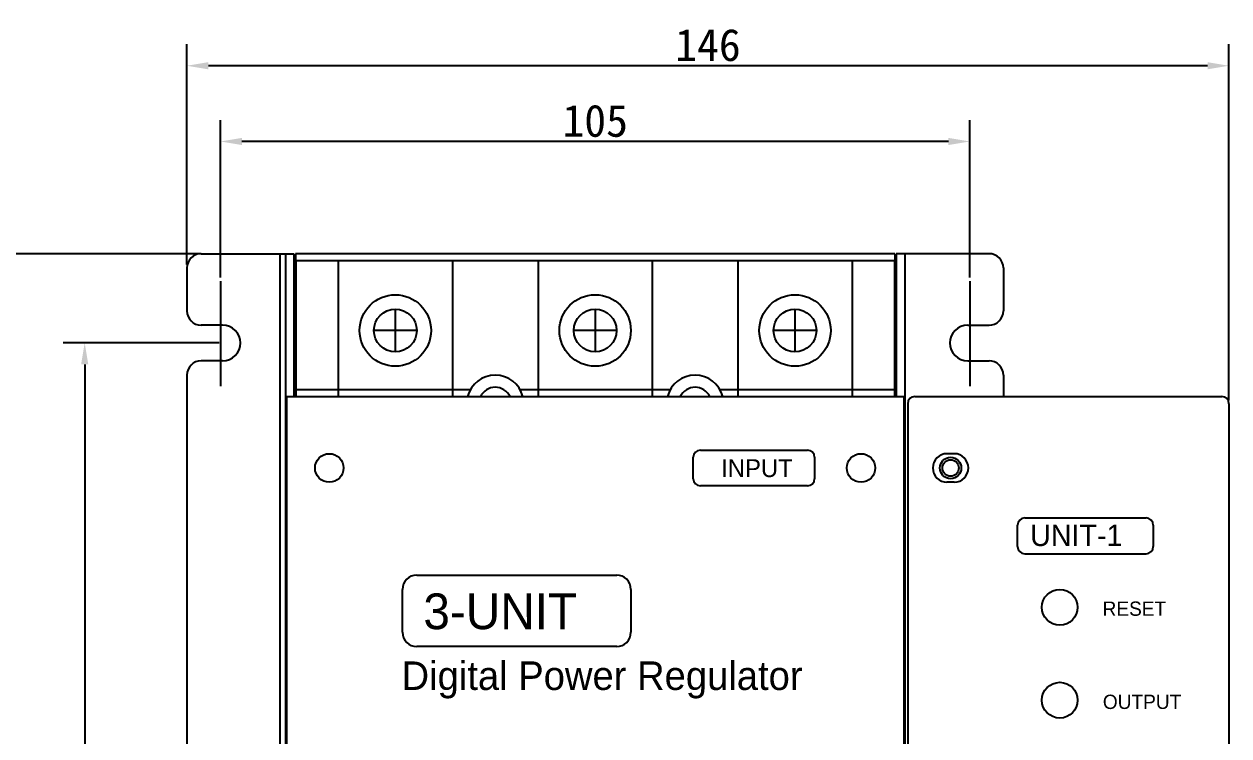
# Model space of a CAD drawing. Header units: millimetres. Extents: x 509 to 2635, y 363 to 1089.
# Drawn here: x 601.6 to 770.4, y 743.4 to 843.1 of the extents above; entities that cross this region are included whole.
import ezdxf

# ---------------------------------------------------------------- set-up
doc = ezdxf.new("R2010")
doc.units = ezdxf.units.MM
doc.dimstyles.new('ISO-25', dxfattribs={"dimtxt": 4.5, "dimasz": 3, "dimexe": 3, "dimexo": 0.5, "dimtad": 1, "dimtxsty": 'Standard', "dimcen": 2.5, "dimclrd": 6, "dimclre": 6, "dimclrt": 1, "dimadec": 0, "dimazin": 0, "dimtfac": 1, "dimtmove": 0, "dimatfit": 3, "dimfxl": 3, "dimarcsym": 0})

# ---------------------------------------------------------------- blocks, each defined once
blk = doc.blocks.new('*D2')
at = {"color": 6, "lineweight": -2, "transparency": 16777216}
for p, q in [((628.91, 798.44), (607.08, 798.44)), ((610.08, 795.44), (610.08, 601.44)), ((628.91, 598.44), (607.08, 598.44))]:
    blk.add_line(p, q, dxfattribs=at)
at = {"color": 6, "transparency": 16777216}
for points in [[(609.58, 795.44), (610.58, 795.44), (610.08, 798.44)], [(609.58, 601.44), (610.58, 601.44), (610.08, 598.44)]]:
    blk.add_solid(points, dxfattribs=at)
at = {"layer": 'Defpoints', "color": 0, "transparency": 16777216}
for p in [(629.41, 798.44), (610.08, 598.44), (629.41, 598.44)]:
    blk.add_point(p, dxfattribs=at)
at = {"color": 1, "transparency": 16777216, "insert": (607.21, 698.44), "char_height": 4.5, "attachment_point": 5, "rotation": 90}
blk.add_mtext('200', dxfattribs=at)
blk = doc.blocks.new('*D3')
at = {"color": 6, "lineweight": -2, "transparency": 16777216}
for p, q in [((629.11, 807.59), (629.11, 829.65)), ((734.11, 807.59), (734.11, 829.65)), ((731.11, 826.65), (632.11, 826.65))]:
    blk.add_line(p, q, dxfattribs=at)
at = {"color": 6, "transparency": 16777216}
for points in [[(632.11, 827.15), (632.11, 826.15), (629.11, 826.65)], [(731.11, 827.15), (731.11, 826.15), (734.11, 826.65)]]:
    blk.add_solid(points, dxfattribs=at)
at = {"layer": 'Defpoints', "color": 0, "transparency": 16777216}
for p in [(629.11, 826.65), (629.11, 807.09), (734.11, 807.09)]:
    blk.add_point(p, dxfattribs=at)
at = {"color": 1, "transparency": 16777216, "insert": (681.61, 829.52), "char_height": 4.5, "attachment_point": 5}
blk.add_mtext('105', dxfattribs=at)
blk = doc.blocks.new('*D16')
at = {"color": 6, "lineweight": -2, "transparency": 16777216}
for p, q in [((624.41, 809.44), (624.41, 840.25)), ((770.41, 790.44), (770.41, 840.25)), ((767.41, 837.25), (627.41, 837.25))]:
    blk.add_line(p, q, dxfattribs=at)
at = {"color": 6, "transparency": 16777216}
for points in [[(627.41, 837.75), (627.41, 836.75), (624.41, 837.25)], [(767.41, 837.75), (767.41, 836.75), (770.41, 837.25)]]:
    blk.add_solid(points, dxfattribs=at)
at = {"layer": 'Defpoints', "color": 0, "transparency": 16777216}
for p in [(624.41, 837.25), (624.41, 808.94), (770.41, 789.94)]:
    blk.add_point(p, dxfattribs=at)
at = {"color": 1, "transparency": 16777216, "insert": (697.41, 840.13), "char_height": 4.5, "attachment_point": 5}
blk.add_mtext('146', dxfattribs=at)
blk = doc.blocks.new('*D17')
at = {"color": 6, "lineweight": -2, "transparency": 16777216}
for p, q in [((625.91, 810.94), (592.05, 810.94)), ((595.05, 807.94), (595.05, 588.94)), ((625.91, 585.94), (592.05, 585.94))]:
    blk.add_line(p, q, dxfattribs=at)
at = {"color": 6, "transparency": 16777216}
for points in [[(594.55, 807.94), (595.55, 807.94), (595.05, 810.94)], [(594.55, 588.94), (595.55, 588.94), (595.05, 585.94)]]:
    blk.add_solid(points, dxfattribs=at)
at = {"layer": 'Defpoints', "color": 0, "transparency": 16777216}
for p in [(626.41, 810.94), (595.05, 585.94), (626.41, 585.94)]:
    blk.add_point(p, dxfattribs=at)
at = {"color": 1, "transparency": 16777216, "insert": (592.17, 698.44), "char_height": 4.5, "attachment_point": 5, "rotation": 90}
blk.add_mtext('225', dxfattribs=at)

msp = doc.modelspace()

# ---------------------------------------------------------------- linework, layer by layer
for p, q in [((626.405, 810.939), (639.405, 810.939)), ((637.405, 810.939), (637.405, 585.939)), ((638.205, 810.939), (638.205, 585.939)), ((638.205, 810.939), (639.405, 810.939)), ((639.405, 810.939), (639.405, 790.939)), ((639.405, 810.939), (639.405, 790.939)), ((639.605, 810.939), (639.605, 790.939)), ((723.605, 810.939), (639.605, 810.939)), ((723.605, 810.939), (723.605, 790.939)), ((736.805, 810.939), (723.805, 810.939)), ((725.005, 810.939), (723.805, 810.939)), ((723.805, 810.939), (723.805, 790.939)), ((725.005, 810.939), (725.005, 585.939)), ((624.405, 808.939), (624.405, 802.939)), ((723.555, 809.939), (639.655, 809.939)), ((639.655, 809.939), (639.655, 790.939)), ((645.605, 809.939), (645.605, 790.939)), ((661.605, 809.939), (661.605, 790.939)), ((673.605, 809.939), (673.605, 790.939)), ((689.605, 809.939), (689.605, 790.939)), ((701.605, 809.939), (701.605, 790.939)), ((717.605, 809.939), (717.605, 790.939)), ((723.555, 809.939), (723.555, 790.939)), ((738.805, 808.939), (738.805, 802.939)), ((629.105, 807.088), (629.105, 792.386)), ((734.105, 807.088), (734.105, 792.386)), ((653.605, 803.189), (653.605, 797.189)), ((681.605, 803.189), (681.605, 797.189)), ((709.605, 803.189), (709.605, 797.189)), ((629.405, 800.939), (626.405, 800.939)), ((656.605, 800.189), (650.605, 800.189)), ((684.605, 800.189), (678.605, 800.189)), ((712.605, 800.189), (706.605, 800.189)), ((733.805, 800.939), (736.805, 800.939)), ((629.405, 795.939), (626.405, 795.939)), ((733.805, 795.939), (736.805, 795.939)), ((624.405, 793.939), (624.405, 602.939)), ((738.805, 793.939), (738.805, 790.939)), ((639.655, 791.939), (664.141, 791.939)), ((671.069, 791.939), (692.141, 791.939)), ((699.069, 791.939), (723.555, 791.939)), ((638.355, 790.939), (638.355, 605.939)), ((638.355, 790.939), (724.855, 790.939)), ((724.855, 790.939), (724.855, 605.939)), ((726.405, 790.939), (769.405, 790.939)), ((696.352, 783.443), (711.355, 783.443)), ((695.352, 779.442), (695.352, 782.443)), ((712.355, 782.443), (712.355, 779.442)), ((731.905, 782.939), (730.905, 782.939)), ((711.355, 778.442), (696.352, 778.442)), ((731.905, 778.939), (730.905, 778.939)), ((741.803, 773.941), (758.807, 773.941)), ((740.803, 769.939), (740.803, 772.941)), ((759.807, 772.941), (759.807, 769.939)), ((741.803, 768.939), (758.807, 768.939)), ((656.616, 765.94), (684.62, 765.94)), ((654.616, 757.939), (654.616, 763.94)), ((686.62, 763.94), (686.62, 757.939)), ((684.62, 755.939), (656.616, 755.939))]:
    msp.add_line(p, q)
at = {"ltscale": 10}
for p, q in [((725.405, 789.939), (725.405, 606.939)), ((770.405, 789.939), (770.405, 606.939))]:
    msp.add_line(p, q, dxfattribs=at)
for centre, radius in [((653.605, 800.189), 5), ((681.605, 800.189), 5), ((709.605, 800.189), 5), ((653.605, 800.189), 3), ((681.605, 800.189), 3), ((709.605, 800.189), 3), ((644.355, 780.939), 2), ((718.855, 780.939), 2), ((731.405, 780.939), 1.5), ((731.405, 780.939), 1.15), ((746.705, 761.435), 2.5), ((746.705, 748.435), 2.5)]:
    msp.add_circle(centre, radius)
for centre, radius, start, end in [((626.405, 808.939), 2, 90, 180), ((736.805, 808.939), 2, 0, 90), ((626.405, 802.939), 2, 180, 270), ((736.805, 802.939), 2, 270, 0), ((629.405, 798.439), 2.5, 270, 90), ((733.805, 798.439), 2.5, 90, 270), ((626.405, 793.939), 2, 90, 180), ((736.805, 793.939), 2, 0, 90), ((667.605, 789.939), 4, 14.47751, 165.52249), ((695.605, 789.939), 4, 14.47751, 165.52249), ((667.605, 789.939), 2.3, 25.77146, 154.22854), ((695.605, 789.939), 2.3, 25.77146, 154.22854), ((696.352, 782.443), 1, 90, 180), ((711.355, 782.443), 1, 0, 90), ((730.905, 780.939), 2, 90, 270), ((731.905, 780.939), 2, 270, 90), ((696.352, 779.442), 1, 180, 270), ((711.355, 779.442), 1, 270, 0), ((741.803, 772.941), 1, 90, 180), ((758.807, 772.941), 1, 0, 90), ((741.803, 769.939), 1, 180, 270), ((758.807, 769.939), 1, 270, 0), ((656.616, 763.94), 2, 90, 180), ((684.62, 763.94), 2, 0, 90), ((656.616, 757.939), 2, 180, 270), ((684.62, 757.939), 2, 270, 0)]:
    msp.add_arc(centre, radius, start, end)
for centre, start, end in [((726.405, 789.939), 90, 180), ((769.405, 789.939), 0, 90)]:
    msp.add_arc(centre, 1, start, end, dxfattribs=at)

# ---------------------------------------------------------------- texts
at = {"attachment_point": 1}
for s, insert, char_height, width in [('{\\f@\uffc8\uffdeﾸￕￅￂﾰﾡﾶ\ufff7ￃﾼ|b0|i0|c129|p18;INPUT}', (699.256, 782.168), 2.5, 10.2689), ('{\\f@\uffc8\uffdeﾸￕￅￂﾰﾡﾶ\ufff7ￃﾼ|b0|i0|c129|p18;UNIT-1}', (742.558, 773.014), 3, 12.4589), ('{\\f@\uffc8\uffdeﾸￕￅￂﾰﾡﾶ\ufff7ￃﾼ|b0|i0|c129|p18;3-UNIT}', (657.536, 763.375), 5, 25.6067), ('{\\f\uffc8\uffdeﾸￕￅￂﾰﾡﾶ\ufff7ￃﾼ|b0|i0|c129|p18;RESET}', (752.704, 762.246), 2, 9.6082), ('{\\fﾱﾼﾸﾲ|b0|i0|c129|p49;Digital Power Regulator }', (654.478, 753.864), 4, 62.3496), ('{\\f\uffc8\uffdeﾸￕￅￂﾰﾡﾶ\ufff7ￃﾼ|b0|i0|c129|p18;OUTPUT}', (752.741, 749.203), 2, 10.6922)]:
    msp.add_mtext(s, dxfattribs=dict(at, insert=insert, char_height=char_height, width=width))

# ---------------------------------------------------------------- dimensions: what is measured, and where the dimension line sits
for base, p1, p2, picture, middle in [((624.405, 837.251), (770.405, 789.939), (624.405, 808.939), '*D16', (697.405, 840.126)), ((629.105, 826.65), (734.105, 807.088), (629.105, 807.088), '*D3', (681.605, 829.525))]:
    dim = msp.add_linear_dim(base=base, p1=p1, p2=p2, dimstyle='ISO-25')
    dim.commit()
    dim.dimension.update_dxf_attribs({"geometry": picture, "text_midpoint": middle})
for base, p1, p2, picture, middle in [((595.05, 585.939), (626.405, 810.939), (626.405, 585.939), '*D17', (592.175, 698.439)), ((610.082, 598.439), (629.405, 798.439), (629.405, 598.439), '*D2', (607.207, 698.439))]:
    dim = msp.add_linear_dim(base=base, p1=p1, p2=p2, angle=90, dimstyle='ISO-25')
    dim.commit()
    dim.dimension.update_dxf_attribs({"geometry": picture, "text_midpoint": middle})

doc.saveas('drawing.dxf')
